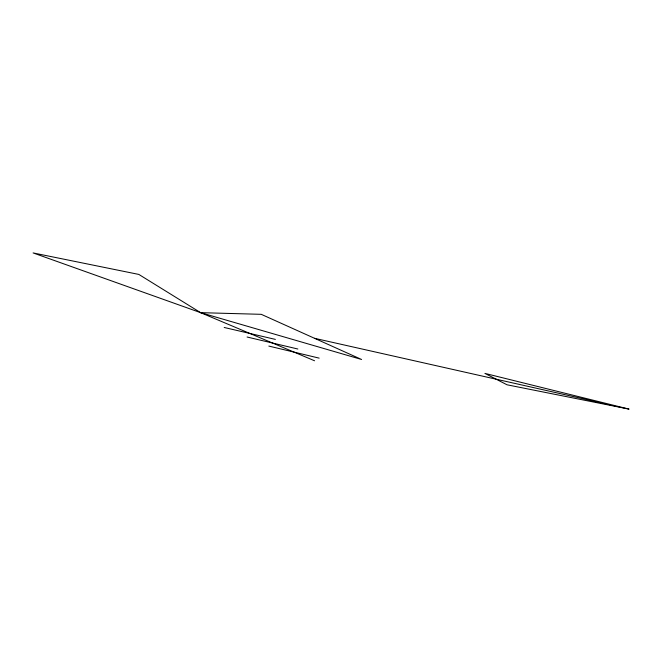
<?xml version="1.0" encoding="UTF-8"?>
<svg xmlns="http://www.w3.org/2000/svg" width="662" height="662" viewBox="0 0 662 662"><rect width="100%" height="100%" fill="white"/><g stroke="black" fill="none" stroke-linecap="round" stroke-linejoin="round"><path stroke-width="0.99" d="M200.627 312.663L261.258 314.326L361.593 359.483L200.627 312.663L33.1 252.925L138.846 274.432L200.627 312.663L314.566 360.773M628.9 409.075L507.009 384.788L484.923 373.401L628.9 409.075L314.533 338.307M224.203 327.475L275.384 339.399M247.083 337.016L297.859 349.015M268.83 346.077L319.167 358.134"/></g></svg>
